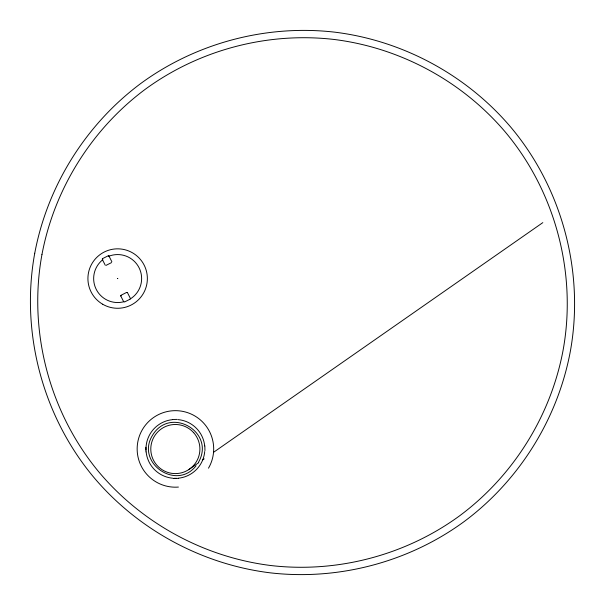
<?xml version="1.0" encoding="UTF-8"?>
<svg xmlns="http://www.w3.org/2000/svg" width="605" height="605" viewBox="0 0 605 605"><rect width="100%" height="100%" fill="white"/><g stroke="black" fill="none" stroke-linecap="round" stroke-linejoin="round"><path stroke-width="0.91" d="M198.448 462.341C215.887 432.106 170.081 405.433 152.384 435.517C135.558 462.817 176.418 491.131 196.065 465.782M188.639 469.699L198.735 462.651M202.592 459.966L204.165 458.87M213.436 452.396L542.821 222.632M102.6 258.607L108.166 255.802M106.026 265.383L111.585 262.578M121.091 295.232L126.649 292.419M124.509 302.001L130.067 299.195M172.44 419.499L177.076 419.401M173.756 478.457L178.399 478.351M108.998 256.081L111.857 261.738M127.489 292.699L130.347 298.356M102.328 259.447L105.187 265.111M120.811 296.064L123.67 301.729M204.845 445.945L204.951 450.589M145.888 447.269L145.994 451.905M193.683 432.719A24.548 24.548 0 0 0 152.468 440.137A24.548 24.548 0 0 0 177.817 473.473A24.548 24.548 0 0 0 195.982 435.744A24.828 24.828 0 0 0 193.691 432.696M178.422 487.07A38.259 38.259 0 0 1 137.448 444.214A38.259 38.259 0 0 1 187.648 412.67A38.259 38.259 0 0 1 208.483 468.187M204.732 451.496A29.426 29.426 0 0 1 178.384 478.2M176.539 478.328A29.426 29.426 0 0 1 173.764 478.305M172.849 478.237A29.426 29.426 0 0 1 146.145 451.89M146.017 450.052A29.426 29.426 0 0 1 172.455 419.651M177.991 419.613A29.426 29.426 0 0 1 204.694 445.961M108.545 256.354A23.996 23.996 0 0 1 139.059 267.743A23.996 23.996 0 0 1 130.098 299.059M124.063 301.676A23.996 23.996 0 0 1 102.858 259.658M117.438 278.527L117.839 278.587L117.446 278.489M34.735 253.276C20.328 332.039 42.494 416.036 93.888 477.443C138.152 529.821 202.123 564.435 270.185 572.829C338.301 580.709 408.632 562.151 463.997 521.684C519.052 480.801 557.613 419.121 570.265 351.724C584.672 272.961 562.506 188.964 511.112 127.557C466.848 75.186 402.877 40.565 334.815 32.171C266.699 24.291 196.368 42.849 141.003 83.316C85.948 124.199 47.387 185.879 34.735 253.276M41.942 254.599C27.921 331.245 49.489 412.981 99.5 472.732C142.576 523.696 204.83 557.379 271.055 565.554C337.34 573.222 405.781 555.163 459.649 515.785C513.221 475.999 550.747 415.983 563.058 350.401C577.079 273.755 555.511 192.019 505.5 132.268C462.424 81.304 400.17 47.621 333.945 39.446C267.66 31.778 199.219 49.837 145.351 89.215C91.778 129.001 54.253 189.017 41.942 254.599M102.404 258.842L102.358 259.25L102.404 258.842M111.63 262.041L111.63 262.041M120.887 295.459L120.841 295.868L120.887 295.459M130.113 298.658L130.113 298.658M108.469 255.779L108.824 255.983L108.469 255.779M126.952 292.397L127.307 292.601L126.952 292.397M105.565 265.103L105.565 265.103M124.048 301.721L124.048 301.721M102.684 304.239A29.721 29.721 0 0 0 147.363 278.671A29.721 29.721 0 0 0 102.873 252.761A29.721 29.721 0 0 0 102.684 304.239"/></g></svg>
